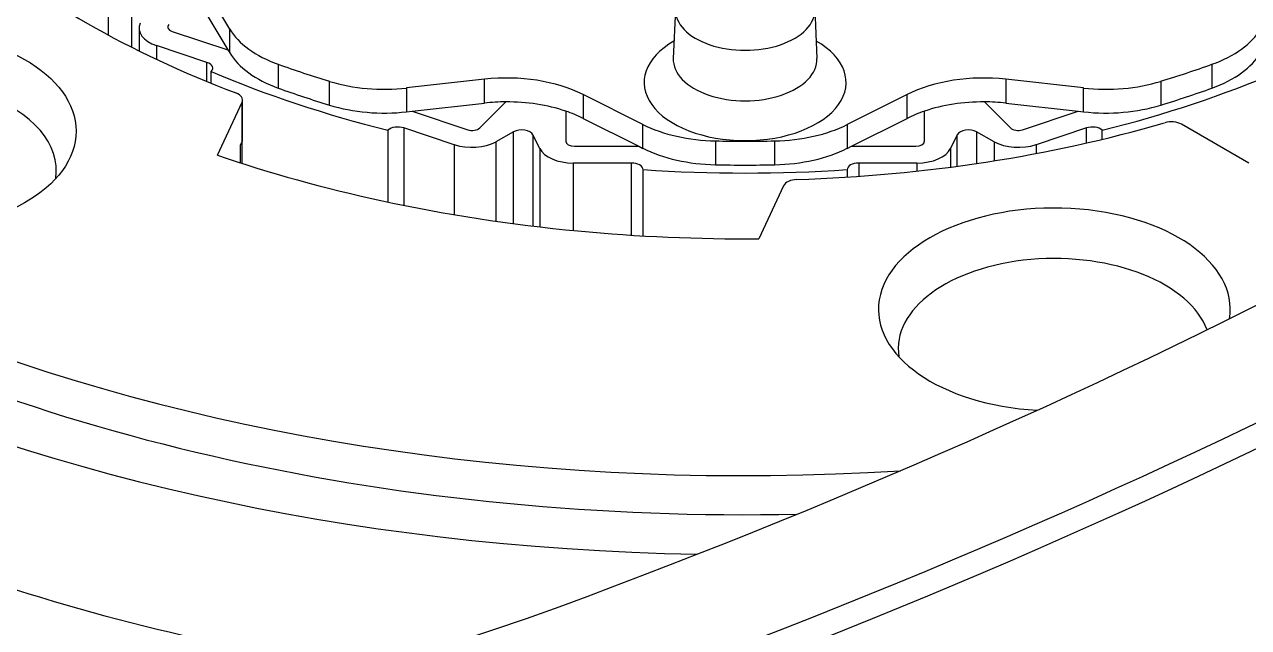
# Model space of a CAD drawing. Header units: millimetres. Extents: x 0 to 7722, y 0 to 5460.
# Drawn here: x 4779.92 to 4800.92, y 3635.74 to 3646.07 of the extents above; entities that cross this region are included whole.
import ezdxf

# ---------------------------------------------------------------- set-up
doc = ezdxf.new("R2010")
doc.units = ezdxf.units.MM
doc.header["$LTSCALE"] = 5
doc.layers.get('0').update_dxf_attribs({"linetype": 'CONTINUOUS'})

# ---------------------------------------------------------------- blocks, each defined once
blk = doc.blocks.new('RWFWFWEWEFWEFWEF')
for p, q in [((272.938, 11.734), (272.495, 12.475)), ((271.261, 11.421), (271.261, 12.209)), ((270.853, 12.15), (270.853, 11.635)), ((272.495, 12.066), (272.907, 11.377)), ((280.585, 12.078), (280.549, 11.232)), ((282.979, 12.078), (283.015, 11.232)), ((271.384, 11.751), (271.384, 11.36)), ((271.951, 11.695), (272.907, 11.377)), ((271.951, 11.695), (272.907, 11.377)), ((272.938, 11.326), (272.938, 11.734)), ((272.548, 11.164), (271.684, 11.451)), ((271.684, 11.451), (271.684, 11.215)), ((272.907, 11.377), (272.938, 11.326)), ((272.548, 10.836), (272.548, 11.164)), ((273.772, 11.132), (273.772, 10.723)), ((289.793, 10.723), (289.793, 11.132)), ((272.623, 10.806), (272.623, 11.008)), ((274.651, 10.431), (274.651, 10.839)), ((277.309, 10.874), (275.974, 10.725)), ((275.974, 10.725), (275.974, 10.316)), ((277.309, 10.466), (277.309, 10.874)), ((287.59, 10.725), (286.255, 10.874)), ((286.255, 10.874), (286.255, 10.466)), ((287.59, 10.316), (287.59, 10.725)), ((288.913, 10.839), (288.913, 10.431)), ((273.159, 9.85), (273.159, 10.52)), ((280.029, 10.099), (279.003, 10.613)), ((279.003, 10.613), (279.003, 10.204)), ((284.561, 10.613), (283.535, 10.099)), ((284.561, 10.204), (284.561, 10.613)), ((272.727, 9.574), (273.15, 10.483)), ((273.15, 9.813), (273.15, 10.483)), ((275.974, 10.316), (276.067, 10.327)), ((276.067, 10.327), (277.309, 10.466)), ((276.067, 10.327), (277.023, 10.009)), ((276.067, 10.327), (277.023, 10.009)), ((277.228, 10.04), (277.676, 10.487)), ((277.228, 10.04), (277.676, 10.487)), ((278.703, 10.328), (278.703, 9.813)), ((278.703, 10.328), (278.703, 9.813)), ((284.861, 9.813), (284.861, 10.328)), ((284.861, 9.813), (284.861, 10.328)), ((285.888, 10.487), (286.336, 10.04)), ((285.888, 10.487), (286.336, 10.04)), ((286.255, 10.466), (287.497, 10.327)), ((286.541, 10.009), (287.497, 10.327)), ((286.541, 10.009), (287.497, 10.327)), ((287.497, 10.327), (287.59, 10.316)), ((279.003, 10.204), (279.958, 9.726)), ((280.029, 9.69), (280.029, 10.099)), ((283.535, 10.099), (283.535, 9.69)), ((283.606, 9.726), (284.561, 10.204)), ((290.426, 9.438), (289.27, 10.103)), ((275.654, 10), (275.654, 8.77)), ((276.791, 9.753), (275.926, 10.041)), ((275.926, 10.041), (275.926, 8.714)), ((277.81, 9.972), (277.507, 9.804)), ((277.81, 8.4), (277.81, 9.972)), ((278.257, 9.689), (278.141, 9.921)), ((278.141, 9.921), (278.141, 8.358)), ((285.423, 9.921), (285.307, 9.689)), ((285.423, 9.384), (285.423, 9.921)), ((286.057, 9.804), (285.754, 9.972)), ((285.754, 9.972), (285.754, 9.431)), ((287.638, 10.041), (286.774, 9.753)), ((287.638, 9.783), (287.638, 10.041)), ((287.91, 9.846), (287.91, 10)), ((273.15, 9.813), (273.122, 9.752)), ((273.122, 9.443), (273.122, 9.752)), ((273.148, 9.808), (273.148, 9.435)), ((276.791, 9.753), (276.791, 8.553)), ((277.507, 9.804), (277.507, 8.441)), ((278.257, 9.689), (278.257, 8.344)), ((278.853, 9.726), (279.958, 9.726)), ((278.853, 9.726), (279.958, 9.726)), ((279.958, 9.726), (280.029, 9.69)), ((281.274, 9.817), (281.274, 9.409)), ((282.29, 9.409), (282.29, 9.817)), ((283.535, 9.69), (283.606, 9.726)), ((283.606, 9.726), (284.711, 9.726)), ((283.606, 9.726), (284.711, 9.726)), ((285.307, 9.689), (285.307, 9.369)), ((286.057, 9.804), (286.057, 9.477)), ((286.774, 9.753), (286.774, 9.603)), ((279.832, 9.438), (278.834, 9.438)), ((278.834, 9.438), (278.834, 8.282)), ((279.832, 8.202), (279.832, 9.438)), ((280.032, 8.19), (280.032, 9.324)), ((283.532, 9.324), (283.532, 9.197)), ((284.731, 9.438), (283.732, 9.438)), ((283.732, 9.438), (283.732, 9.21)), ((284.731, 9.438), (284.731, 9.3)), ((282.442, 9.049), (282.019, 8.141))]:
    blk.add_line(p, q)
for centre, major_axis, start_param, end_param in [((281.782, 17.662), (-25.94, 0), 5.147118, 7.822221), ((281.782, 18.332), (-24.75, 0), 5.169563, 7.961888), ((262.913, 15.934), (-29.077, 0), 5.643961, 8.423393), ((281.782, 17.662), (-24.75, 0), 0, 1.606785), ((224.295, 50.674), (100.707, 0), 5.2818, 5.643961), ((224.295, 50.674), (103.373, 0), 5.2818, 5.643961), ((224.295, 50.298), (-103.459, 0), 2.140208, 2.502368), ((281.782, 18.332), (15.96, 0), 3.720848, 4.133133), ((281.782, 12.061), (1.197, 0), 3.116993, 6.307785), ((271.984, 11.751), (-0.6, 0), 6.038839, 7.330383), ((272.026, 11.77), (-0.15, 0), 5.759587, 7.330383), ((272.026, 11.77), (-0.15, 0), 5.759587, 7.330383), ((274.829, 12.109), (-2, 0), 0.331613, 1.013676), ((288.735, 12.109), (2, 0), 5.269509, 5.951573), ((281.782, 10.82), (1.733, 0), 2.351957, 7.072821), ((272.448, 11.064), (0.2, 0), 5.771269, 7.330383), ((274.829, 11.701), (-2, 0), 0.331613, 1.013676), ((281.782, 18.537), (15.15, 0), 4.155269, 4.222311), ((281.782, 11.215), (-1.233, 0), 6.258585, 9.449378), ((281.782, 18.537), (15.15, 0), 5.202467, 5.269509), ((288.735, 11.701), (2, 0), 5.269509, 5.951573), ((267.286, 9.314), (2.678, 0), 6.190144, 9.517819), ((281.782, 18.128), (-15.388, 0), 0.933222, 1.161173), ((277.691, 9.744), (-2, 0), 3.996804, 4.904375), ((285.873, 9.744), (-2, 0), 4.520403, 5.427974), ((281.782, 18.128), (-15.387, 0), 1.98042, 2.20837), ((281.782, 18.128), (15.15, 0), 4.155269, 4.222311), ((275.592, 11.855), (2, 0), 4.222311, 4.904375), ((287.972, 11.855), (2, 0), 4.520403, 5.202467), ((281.782, 18.128), (15.15, 0), 5.202467, 5.269509), ((272.909, 10.52), (0.25, 0), 6.021386, 7.274726), ((275.592, 11.447), (-2, 0), 1.080719, 1.762783), ((277.691, 9.335), (2, 0), 1.578098, 1.762783), ((277.691, 9.335), (2, 0), 1.039896, 1.578098), ((277.691, 9.335), (2, 0), 0.855211, 1.039896), ((285.873, 9.335), (2, 0), 2.101697, 2.286381), ((285.873, 9.335), (2, 0), 1.563494, 2.101697), ((285.873, 9.335), (2, 0), 1.37881, 1.563494), ((287.972, 11.447), (-2, 0), 1.37881, 2.060874), ((281.341, 10.968), (2, 0), 3.996804, 4.678868), ((282.223, 10.968), (2, 0), 4.74591, 5.427974), ((281.782, 18.332), (15.96, 0), 4.768046, 5.180331), ((289.094, 10.001), (-0.25, 0), 3.926991, 5.180331), ((275.826, 9.941), (-0.2, 0), 4.18879, 5.747904), ((277.098, 10.083), (-0.15, 0), 1.047198, 2.617994), ((277.098, 10.083), (0.15, 0), 4.18879, 5.759587), ((277.949, 9.89), (0.2, 0), 0.279253, 2.338741), ((285.615, 9.89), (-0.2, 0), 3.944444, 6.003933), ((286.466, 10.083), (-0.15, 0), 0.523599, 2.094395), ((286.466, 10.083), (0.15, 0), 3.665191, 5.235988), ((287.738, 9.941), (-0.2, 0), 3.676874, 5.235988), ((272.909, 9.85), (0.25, 0), 6.021386, 6.283185), ((277.091, 10.053), (0.6, 0), 4.18879, 5.480334), ((278.834, 9.784), (-0.6, 0), 0.279253, 1.570796), ((278.853, 9.813), (-0.15, 0), 0, 1.570796), ((278.853, 9.813), (-0.15, 0), 0, 1.570796), ((281.341, 10.56), (-2, 0), 0.855211, 1.537275), ((281.782, 18.537), (15.15, 0), 4.678868, 4.74591), ((282.223, 10.56), (-2, 0), 1.604317, 2.286381), ((284.711, 9.813), (0.15, 0), 4.712389, 6.283185), ((284.711, 9.813), (0.15, 0), 4.712389, 6.283185), ((284.731, 9.784), (0.6, 0), 4.712389, 6.003933), ((286.474, 10.053), (0.6, 0), 3.944444, 5.235988), ((281.782, 18.332), (17.7, 0), 4.175379, 4.351558), ((279.832, 9.323), (0.2, 0), 0.011683, 1.570796), ((281.782, 18.128), (-15.387, 0), 1.456821, 1.684772), ((281.782, 18.128), (15.15, 0), 4.678868, 4.74591), ((283.732, 9.323), (-0.2, 0), 4.712389, 6.271503), ((282.684, 9.012), (-0.25, 0), 4.768046, 6.021386), ((281.782, 18.332), (-17.7, 0), 1.209965, 1.408029), ((287.088, 6.929), (3.018, 0), 6.191583, 10.897898), ((281.782, 18.332), (-17.7, 0), 1.408029, 1.584208), ((287.088, 6.259), (2.678, 0), 0.209541, 3.234634), ((281.782, 15.209), (25.94, 0), 3.84721, 4.456107)]:
    blk.add_ellipse(centre, major_axis=major_axis, ratio=0.575862, start_param=start_param, end_param=end_param)
blk.add_ellipse((267.286, 9.985), major_axis=(3.018, 0), ratio=0.575862)

msp = doc.modelspace()

# ---------------------------------------------------------------- block references
msp.add_blockref('RWFWFWEWEFWEFWEF', (4510.5, 3634.26))

doc.saveas('drawing.dxf')
